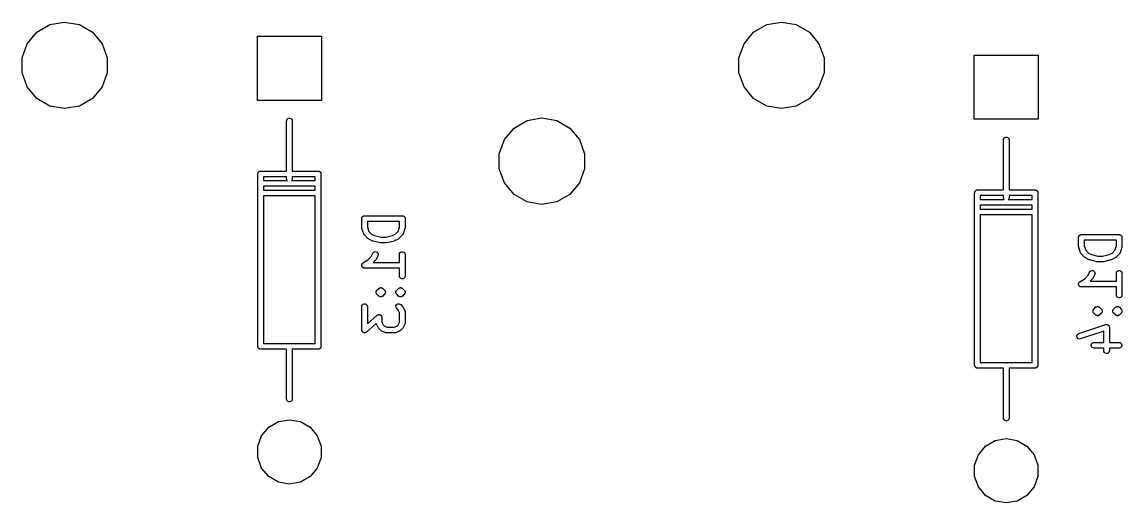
# Model space of a CAD drawing. Extents: x 17 to 273, y -105 to -8.
# Drawn here: x 80.41 to 109.56, y -85.51 to -72.77 of the extents above; entities that cross this region are included whole.
import ezdxf

# ---------------------------------------------------------------- set-up
doc = ezdxf.new("R2010")
doc.units = 0
doc.header["$MEASUREMENT"] = 0
doc.layers.add('BLACK', color=7, linetype='CONTINUOUS')

msp = doc.modelspace()

# ---------------------------------------------------------------- linework, layer by layer
at = {"layer": 'Black'}
for p, q in [((80.8025, -73.0411), (81.1476, -72.8418)), ((81.1476, -72.8418), (81.54, -72.7726)), ((81.54, -72.7726), (81.9324, -72.8418)), ((81.9324, -72.8418), (82.2775, -73.0411)), ((99.8025, -73.0411), (100.148, -72.8418)), ((100.148, -72.8418), (100.54, -72.7726)), ((100.54, -72.7726), (100.932, -72.8418)), ((100.932, -72.8418), (101.278, -73.0411)), ((80.5464, -73.3463), (80.8025, -73.0411)), ((82.2775, -73.0411), (82.5336, -73.3463)), ((86.6478, -74.8501), (86.6478, -73.1509)), ((86.6478, -73.1509), (88.3471, -73.1509)), ((88.3471, -73.1509), (88.3471, -74.8501)), ((99.5464, -73.3463), (99.8025, -73.0411)), ((101.278, -73.0411), (101.534, -73.3463)), ((80.4101, -73.7208), (80.5464, -73.3463)), ((82.5336, -73.3463), (82.6699, -73.7208)), ((99.4101, -73.7208), (99.5464, -73.3463)), ((101.534, -73.3463), (101.67, -73.7208)), ((80.4101, -74.1192), (80.4101, -73.7208)), ((82.6699, -73.7208), (82.6699, -74.1192)), ((99.4101, -74.1192), (99.4101, -73.7208)), ((101.67, -73.7208), (101.67, -74.1192)), ((105.648, -75.3501), (105.648, -73.6509)), ((105.648, -73.6509), (107.347, -73.6509)), ((107.347, -73.6509), (107.347, -75.3501)), ((80.5464, -74.4937), (80.4101, -74.1192)), ((82.6699, -74.1192), (82.5336, -74.4937)), ((99.5464, -74.4937), (99.4101, -74.1192)), ((101.67, -74.1192), (101.534, -74.4937)), ((80.8025, -74.7989), (80.5464, -74.4937)), ((82.5336, -74.4937), (82.2775, -74.7989)), ((99.8025, -74.7989), (99.5464, -74.4937)), ((101.534, -74.4937), (101.278, -74.7989)), ((81.1476, -74.9982), (80.8025, -74.7989)), ((82.2775, -74.7989), (81.9324, -74.9982)), ((88.3471, -74.8501), (86.6478, -74.8501)), ((100.148, -74.9982), (99.8025, -74.7989)), ((101.278, -74.7989), (100.932, -74.9982)), ((81.54, -75.0674), (81.1476, -74.9982)), ((81.9324, -74.9982), (81.54, -75.0674)), ((100.54, -75.0674), (100.148, -74.9982)), ((100.932, -74.9982), (100.54, -75.0674)), ((87.4225, -75.3975), (87.427, -75.3719)), ((87.4225, -76.7195), (87.4225, -75.3975)), ((87.427, -75.3719), (87.44, -75.3493)), ((87.44, -75.3493), (87.46, -75.3326)), ((87.46, -75.3326), (87.4844, -75.3237)), ((87.4844, -75.3237), (87.5105, -75.3237)), ((87.5105, -75.3237), (87.535, -75.3326)), ((87.535, -75.3326), (87.5549, -75.3493)), ((87.5549, -75.3493), (87.5679, -75.3719)), ((87.5679, -75.3719), (87.5725, -75.3975)), ((87.5725, -75.3975), (87.5725, -76.7195)), ((93.4525, -75.5811), (93.7976, -75.3818)), ((93.7976, -75.3818), (94.19, -75.3126)), ((94.19, -75.3126), (94.5824, -75.3818)), ((94.5824, -75.3818), (94.9275, -75.5811)), ((107.347, -75.3501), (105.648, -75.3501)), ((93.1964, -75.8863), (93.4525, -75.5811)), ((94.9275, -75.5811), (95.1836, -75.8863)), ((93.0601, -76.2608), (93.1964, -75.8863)), ((95.1836, -75.8863), (95.3199, -76.2608)), ((106.422, -75.8975), (106.427, -75.8719)), ((106.422, -77.2195), (106.422, -75.8975)), ((106.427, -75.8719), (106.44, -75.8493)), ((106.44, -75.8493), (106.46, -75.8326)), ((106.46, -75.8326), (106.484, -75.8237)), ((106.484, -75.8237), (106.51, -75.8237)), ((106.51, -75.8237), (106.535, -75.8326)), ((106.535, -75.8326), (106.555, -75.8493)), ((106.555, -75.8493), (106.568, -75.8719)), ((106.568, -75.8719), (106.572, -75.8975)), ((106.572, -75.8975), (106.572, -77.2195)), ((93.0601, -76.6592), (93.0601, -76.2608)), ((95.3199, -76.2608), (95.3199, -76.6592)), ((93.1964, -77.0337), (93.0601, -76.6592)), ((95.3199, -76.6592), (95.1836, -77.0337)), ((86.6605, -76.7945), (86.6616, -76.7881)), ((86.6605, -81.3665), (86.6605, -76.7945)), ((86.6616, -76.7815), (86.6638, -76.7753)), ((86.6616, -76.7881), (86.6616, -76.7815)), ((86.6638, -76.7753), (86.665, -76.7689)), ((86.665, -76.7689), (86.6683, -76.7632)), ((86.6683, -76.7632), (86.6705, -76.757)), ((86.6705, -76.757), (86.6747, -76.752)), ((86.6747, -76.752), (86.678, -76.7463)), ((86.678, -76.7463), (86.683, -76.7421)), ((86.683, -76.7421), (86.6873, -76.7371)), ((86.6873, -76.7371), (86.6929, -76.7338)), ((86.6929, -76.7338), (86.698, -76.7296)), ((86.698, -76.7296), (86.7041, -76.7273)), ((86.7041, -76.7273), (86.7098, -76.724)), ((86.7098, -76.724), (86.7163, -76.7229)), ((86.7163, -76.7229), (86.7224, -76.7207)), ((86.7224, -76.7207), (86.729, -76.7207)), ((86.729, -76.7207), (86.7355, -76.7195)), ((86.7355, -76.7195), (87.4225, -76.7195)), ((86.8105, -76.8695), (86.8105, -76.9735)), ((87.4225, -76.8695), (86.8105, -76.8695)), ((87.4225, -76.9215), (87.4225, -76.8695)), ((87.427, -76.9472), (87.4225, -76.9215)), ((87.44, -76.9697), (87.427, -76.9472)), ((87.5679, -76.9472), (87.5549, -76.9697)), ((87.5725, -76.9215), (87.5679, -76.9472)), ((87.5725, -76.7195), (88.2595, -76.7195)), ((87.5725, -76.8695), (87.5725, -76.9215)), ((88.1845, -76.8695), (87.5725, -76.8695)), ((88.1845, -76.9735), (88.1845, -76.8695)), ((88.2595, -76.7195), (88.2659, -76.7207)), ((88.2659, -76.7207), (88.2725, -76.7207)), ((88.2725, -76.7207), (88.2787, -76.7229)), ((88.2787, -76.7229), (88.2851, -76.724)), ((88.2851, -76.724), (88.2908, -76.7273)), ((88.2908, -76.7273), (88.297, -76.7296)), ((88.297, -76.7296), (88.302, -76.7338)), ((88.302, -76.7338), (88.3077, -76.7371)), ((88.3077, -76.7371), (88.3119, -76.7421)), ((88.3119, -76.7421), (88.3169, -76.7463)), ((88.3169, -76.7463), (88.3202, -76.752)), ((88.3202, -76.752), (88.3244, -76.757)), ((88.3244, -76.757), (88.3267, -76.7632)), ((88.3267, -76.7632), (88.3299, -76.7689)), ((88.3299, -76.7689), (88.3311, -76.7753)), ((88.3311, -76.7753), (88.3333, -76.7815)), ((88.3333, -76.7815), (88.3333, -76.7881)), ((88.3333, -76.7881), (88.3345, -76.7945)), ((88.3345, -76.7945), (88.3345, -81.3665)), ((86.8105, -76.9735), (87.4445, -76.9735)), ((86.8105, -77.1235), (86.8105, -77.2275)), ((88.1845, -77.1235), (86.8105, -77.1235)), ((86.8105, -77.2275), (88.1845, -77.2275)), ((87.4445, -76.9735), (87.44, -76.9697)), ((87.5549, -76.9697), (87.5504, -76.9735)), ((87.5504, -76.9735), (88.1845, -76.9735)), ((88.1845, -77.2275), (88.1845, -77.1235)), ((93.4525, -77.3389), (93.1964, -77.0337)), ((95.1836, -77.0337), (94.9275, -77.3389)), ((105.668, -77.2632), (105.671, -77.257)), ((105.671, -77.257), (105.675, -77.252)), ((105.675, -77.252), (105.678, -77.2463)), ((105.678, -77.2463), (105.683, -77.2421)), ((105.683, -77.2421), (105.687, -77.2371)), ((105.687, -77.2371), (105.693, -77.2338)), ((105.693, -77.2338), (105.698, -77.2296)), ((105.698, -77.2296), (105.704, -77.2273)), ((105.704, -77.2273), (105.71, -77.224)), ((105.71, -77.224), (105.716, -77.2229)), ((105.716, -77.2229), (105.722, -77.2207)), ((105.722, -77.2207), (105.729, -77.2207)), ((105.729, -77.2207), (105.735, -77.2195)), ((105.735, -77.2195), (106.422, -77.2195)), ((106.572, -77.2195), (107.259, -77.2195)), ((107.259, -77.2195), (107.266, -77.2207)), ((107.266, -77.2207), (107.272, -77.2207)), ((107.272, -77.2207), (107.279, -77.2229)), ((107.279, -77.2229), (107.285, -77.224)), ((107.285, -77.224), (107.291, -77.2273)), ((107.291, -77.2273), (107.297, -77.2296)), ((107.297, -77.2296), (107.302, -77.2338)), ((107.302, -77.2338), (107.308, -77.2371)), ((107.308, -77.2371), (107.312, -77.2421)), ((107.312, -77.2421), (107.317, -77.2463)), ((107.317, -77.2463), (107.32, -77.252)), ((107.32, -77.252), (107.324, -77.257)), ((107.324, -77.257), (107.327, -77.2632)), ((86.8105, -77.3775), (86.8105, -81.2915)), ((88.1845, -77.3775), (86.8105, -77.3775)), ((88.1845, -81.2915), (88.1845, -77.3775)), ((93.7976, -77.5382), (93.4525, -77.3389)), ((94.19, -77.6074), (93.7976, -77.5382)), ((94.5824, -77.5382), (94.19, -77.6074)), ((94.9275, -77.3389), (94.5824, -77.5382)), ((105.66, -77.2945), (105.662, -77.2881)), ((105.66, -81.8665), (105.66, -77.2945)), ((105.662, -77.2815), (105.664, -77.2753)), ((105.662, -77.2881), (105.662, -77.2815)), ((105.664, -77.2753), (105.665, -77.2689)), ((105.665, -77.2689), (105.668, -77.2632)), ((105.81, -77.3695), (105.81, -77.4735)), ((106.422, -77.3695), (105.81, -77.3695)), ((105.81, -77.4735), (106.445, -77.4735)), ((106.422, -77.4215), (106.422, -77.3695)), ((106.427, -77.4472), (106.422, -77.4215)), ((106.44, -77.4697), (106.427, -77.4472)), ((106.445, -77.4735), (106.44, -77.4697)), ((106.555, -77.4697), (106.55, -77.4735)), ((106.55, -77.4735), (107.184, -77.4735)), ((106.568, -77.4472), (106.555, -77.4697)), ((106.572, -77.4215), (106.568, -77.4472)), ((106.572, -77.3695), (106.572, -77.4215)), ((107.184, -77.3695), (106.572, -77.3695)), ((107.184, -77.4735), (107.184, -77.3695)), ((107.327, -77.2632), (107.33, -77.2689)), ((107.33, -77.2689), (107.331, -77.2753)), ((107.331, -77.2753), (107.333, -77.2815)), ((107.333, -77.2815), (107.333, -77.2881)), ((107.333, -77.2881), (107.334, -77.2945)), ((107.334, -77.2945), (107.334, -81.8665)), ((105.81, -77.6235), (105.81, -77.7275)), ((107.184, -77.6235), (105.81, -77.6235)), ((105.81, -77.7275), (107.184, -77.7275)), ((107.184, -77.7275), (107.184, -77.6235)), ((89.4148, -77.9781), (89.416, -77.9717)), ((89.4148, -78.2162), (89.4148, -77.9781)), ((89.416, -77.9651), (89.4182, -77.9589)), ((89.416, -77.9717), (89.416, -77.9651)), ((89.4182, -77.9589), (89.4194, -77.9525)), ((89.4194, -77.9525), (89.4226, -77.9468)), ((89.4226, -77.9468), (89.4249, -77.9406)), ((89.4249, -77.9406), (89.4291, -77.9356)), ((89.4291, -77.9356), (89.4324, -77.9299)), ((89.4324, -77.9299), (89.4374, -77.9257)), ((89.4374, -77.9257), (89.4416, -77.9207)), ((89.4416, -77.9207), (89.4473, -77.9174)), ((89.4473, -77.9174), (89.4523, -77.9132)), ((89.4523, -77.9132), (89.4585, -77.9109)), ((89.4585, -77.9109), (89.4642, -77.9077)), ((89.4642, -77.9077), (89.4706, -77.9065)), ((89.4706, -77.9065), (89.4768, -77.9043)), ((89.4768, -77.9043), (89.4834, -77.9043)), ((89.4834, -77.9043), (89.4898, -77.9031)), ((89.4898, -77.9031), (90.4898, -77.9031)), ((89.5648, -78.0531), (89.5648, -78.2041)), ((90.4148, -78.0531), (89.5648, -78.0531)), ((90.4148, -78.2041), (90.4148, -78.0531)), ((90.4898, -77.9031), (90.4963, -77.9043)), ((90.4963, -77.9043), (90.5029, -77.9043)), ((90.5029, -77.9043), (90.509, -77.9065)), ((90.509, -77.9065), (90.5155, -77.9077)), ((90.5155, -77.9077), (90.5212, -77.9109)), ((90.5212, -77.9109), (90.5273, -77.9132)), ((90.5273, -77.9132), (90.5324, -77.9174)), ((90.5324, -77.9174), (90.538, -77.9207)), ((90.538, -77.9207), (90.5423, -77.9257)), ((90.5423, -77.9257), (90.5473, -77.9299)), ((90.5473, -77.9299), (90.5506, -77.9356)), ((90.5506, -77.9356), (90.5548, -77.9406)), ((90.5548, -77.9406), (90.557, -77.9468)), ((90.557, -77.9468), (90.5603, -77.9525)), ((90.5603, -77.9525), (90.5615, -77.9589)), ((90.5615, -77.9589), (90.5637, -77.9651)), ((90.5637, -77.9651), (90.5637, -77.9717)), ((90.5637, -77.9717), (90.5648, -77.9781)), ((90.5648, -77.9781), (90.5648, -78.2162)), ((105.81, -77.8775), (105.81, -81.7915)), ((107.184, -77.8775), (105.81, -77.8775)), ((107.184, -81.7915), (107.184, -77.8775)), ((89.4169, -78.2281), (89.4148, -78.2162)), ((89.4187, -78.24), (89.4169, -78.2281)), ((89.4663, -78.3828), (89.4187, -78.24)), ((89.4684, -78.3866), (89.4663, -78.3828)), ((89.4695, -78.3908), (89.4684, -78.3866)), ((89.4745, -78.398), (89.4695, -78.3908)), ((89.4787, -78.4057), (89.4745, -78.398)), ((89.4819, -78.4086), (89.4787, -78.4057)), ((89.4844, -78.4121), (89.4819, -78.4086)), ((89.5797, -78.5074), (89.4844, -78.4121)), ((89.5648, -78.2041), (89.603, -78.3186)), ((89.603, -78.3186), (89.6771, -78.3927)), ((89.6771, -78.3927), (89.7541, -78.4312)), ((90.2256, -78.4312), (90.3026, -78.3927)), ((90.3026, -78.3927), (90.3767, -78.3186)), ((90.3767, -78.3186), (90.4148, -78.2041)), ((90.4953, -78.4121), (90.4, -78.5074)), ((90.4977, -78.4086), (90.4953, -78.4121)), ((90.501, -78.4057), (90.4977, -78.4086)), ((90.5052, -78.398), (90.501, -78.4057)), ((90.5102, -78.3908), (90.5052, -78.398)), ((90.5113, -78.3866), (90.5102, -78.3908)), ((90.5134, -78.3828), (90.5113, -78.3866)), ((90.561, -78.24), (90.5134, -78.3828)), ((90.5628, -78.2281), (90.561, -78.24)), ((90.5648, -78.2162), (90.5628, -78.2281)), ((108.432, -78.4299), (108.437, -78.4257)), ((108.437, -78.4257), (108.442, -78.4207)), ((108.442, -78.4207), (108.447, -78.4174)), ((108.447, -78.4174), (108.452, -78.4132)), ((108.452, -78.4132), (108.459, -78.4109)), ((108.459, -78.4109), (108.464, -78.4077)), ((108.464, -78.4077), (108.471, -78.4065)), ((108.471, -78.4065), (108.477, -78.4043)), ((108.477, -78.4043), (108.483, -78.4043)), ((108.483, -78.4043), (108.49, -78.4031)), ((108.49, -78.4031), (109.49, -78.4031)), ((109.49, -78.4031), (109.496, -78.4043)), ((109.496, -78.4043), (109.503, -78.4043)), ((109.503, -78.4043), (109.509, -78.4065)), ((109.509, -78.4065), (109.515, -78.4077)), ((109.515, -78.4077), (109.521, -78.4109)), ((109.521, -78.4109), (109.527, -78.4132)), ((109.527, -78.4132), (109.532, -78.4174)), ((109.532, -78.4174), (109.538, -78.4207)), ((109.538, -78.4207), (109.542, -78.4257)), ((109.542, -78.4257), (109.547, -78.4299)), ((89.5895, -78.5143), (89.5797, -78.5074)), ((89.5992, -78.5214), (89.5895, -78.5143)), ((89.6944, -78.569), (89.5992, -78.5214)), ((89.7023, -78.5714), (89.6944, -78.569)), ((89.7097, -78.5747), (89.7023, -78.5714)), ((89.9002, -78.6223), (89.7097, -78.5747)), ((89.7541, -78.4312), (89.9276, -78.4746)), ((89.9094, -78.623), (89.9002, -78.6223)), ((89.9184, -78.6246), (89.9094, -78.623)), ((90.0613, -78.6246), (89.9184, -78.6246)), ((89.9276, -78.4746), (90.052, -78.4746)), ((90.052, -78.4746), (90.2256, -78.4312)), ((90.0703, -78.623), (90.0613, -78.6246)), ((90.0795, -78.6223), (90.0703, -78.623)), ((90.2699, -78.5747), (90.0795, -78.6223)), ((90.2774, -78.5714), (90.2699, -78.5747)), ((90.2853, -78.569), (90.2774, -78.5714)), ((90.3805, -78.5214), (90.2853, -78.569)), ((90.3902, -78.5142), (90.3805, -78.5214)), ((90.4, -78.5074), (90.3902, -78.5142)), ((108.415, -78.4781), (108.416, -78.4717)), ((108.415, -78.7162), (108.415, -78.4781)), ((108.417, -78.7281), (108.415, -78.7162)), ((108.416, -78.4651), (108.418, -78.4589)), ((108.416, -78.4717), (108.416, -78.4651)), ((108.418, -78.4589), (108.419, -78.4525)), ((108.419, -78.4525), (108.423, -78.4468)), ((108.423, -78.4468), (108.425, -78.4406)), ((108.425, -78.4406), (108.429, -78.4356)), ((108.429, -78.4356), (108.432, -78.4299)), ((108.565, -78.5531), (108.565, -78.7041)), ((109.415, -78.5531), (108.565, -78.5531)), ((108.565, -78.7041), (108.603, -78.8186)), ((109.377, -78.8186), (109.415, -78.7041)), ((109.415, -78.7041), (109.415, -78.5531)), ((109.547, -78.4299), (109.551, -78.4356)), ((109.551, -78.4356), (109.555, -78.4406)), ((109.555, -78.4406), (109.557, -78.4468)), ((109.557, -78.4468), (109.56, -78.4525)), ((109.56, -78.4525), (109.561, -78.4589)), ((109.561, -78.4589), (109.564, -78.4651)), ((109.565, -78.7162), (109.563, -78.7281)), ((109.564, -78.4651), (109.564, -78.4717)), ((109.564, -78.4717), (109.565, -78.4781)), ((109.565, -78.4781), (109.565, -78.7162)), ((89.5849, -79.0627), (89.6663, -78.9813)), ((89.6663, -78.9813), (89.7085, -78.897)), ((89.7085, -78.897), (89.724, -78.8761)), ((89.724, -78.8761), (89.7457, -78.8617)), ((89.7457, -78.8617), (89.7711, -78.8557)), ((89.7711, -78.8557), (89.7969, -78.8586)), ((89.8426, -78.9641), (89.795, -79.0593)), ((89.7969, -78.8586), (89.8202, -78.8703)), ((89.8202, -78.8703), (89.8381, -78.8892)), ((89.8381, -78.8892), (89.8485, -78.9131)), ((89.8501, -78.9391), (89.8426, -78.9641)), ((89.8485, -78.9131), (89.8501, -78.9391)), ((90.4148, -78.9305), (90.4194, -78.9049)), ((90.4148, -79.1412), (90.4148, -78.9305)), ((90.4194, -78.9049), (90.4324, -78.8823)), ((90.4324, -78.8823), (90.4523, -78.8656)), ((90.4523, -78.8656), (90.4768, -78.8567)), ((90.4768, -78.8567), (90.5029, -78.8567)), ((90.5029, -78.8567), (90.5273, -78.8656)), ((90.5273, -78.8656), (90.5473, -78.8823)), ((90.5473, -78.8823), (90.5603, -78.9049)), ((90.5603, -78.9049), (90.5648, -78.9305)), ((90.5648, -78.9305), (90.5648, -79.5019)), ((108.419, -78.74), (108.417, -78.7281)), ((108.466, -78.8828), (108.419, -78.74)), ((108.468, -78.8866), (108.466, -78.8828)), ((108.469, -78.8908), (108.468, -78.8866)), ((108.475, -78.898), (108.469, -78.8908)), ((108.479, -78.9057), (108.475, -78.898)), ((108.482, -78.9086), (108.479, -78.9057)), ((108.484, -78.9121), (108.482, -78.9086)), ((108.58, -79.0074), (108.484, -78.9121)), ((108.59, -79.0143), (108.58, -79.0074)), ((108.603, -78.8186), (108.677, -78.8927)), ((108.677, -78.8927), (108.754, -78.9312)), ((108.754, -78.9312), (108.928, -78.9746)), ((108.928, -78.9746), (109.052, -78.9746)), ((109.052, -78.9746), (109.226, -78.9312)), ((109.226, -78.9312), (109.303, -78.8927)), ((109.303, -78.8927), (109.377, -78.8186)), ((109.4, -79.0074), (109.39, -79.0142)), ((109.495, -78.9121), (109.4, -79.0074)), ((109.498, -78.9086), (109.495, -78.9121)), ((109.501, -78.9057), (109.498, -78.9086)), ((109.505, -78.898), (109.501, -78.9057)), ((109.51, -78.8908), (109.505, -78.898)), ((109.511, -78.8866), (109.51, -78.8908)), ((109.513, -78.8828), (109.511, -78.8866)), ((109.561, -78.74), (109.513, -78.8828)), ((109.563, -78.7281), (109.561, -78.74)), ((89.415, -79.2211), (89.416, -79.2122)), ((89.416, -79.2251), (89.415, -79.2211)), ((89.416, -79.2032), (89.4174, -79.1993)), ((89.416, -79.2122), (89.416, -79.2032)), ((89.416, -79.2293), (89.416, -79.2251)), ((89.419, -79.2377), (89.416, -79.2293)), ((89.4174, -79.1993), (89.4179, -79.1952)), ((89.4179, -79.1952), (89.4218, -79.1871)), ((89.4212, -79.2464), (89.419, -79.2377)), ((89.4235, -79.2498), (89.4212, -79.2464)), ((89.4218, -79.1871), (89.4249, -79.1787)), ((89.4249, -79.2537), (89.4235, -79.2498)), ((89.4249, -79.1787), (89.4276, -79.1755)), ((89.4306, -79.2606), (89.4249, -79.2537)), ((89.4276, -79.1755), (89.4294, -79.1718)), ((89.4294, -79.1718), (89.4359, -79.1656)), ((89.4356, -79.268), (89.4306, -79.2606)), ((89.439, -79.2705), (89.4356, -79.268)), ((89.4359, -79.1656), (89.4416, -79.1588)), ((89.4416, -79.2737), (89.439, -79.2705)), ((89.4416, -79.1588), (89.4452, -79.1567)), ((89.4494, -79.2782), (89.4416, -79.2737)), ((89.4452, -79.1567), (89.4482, -79.1538)), ((89.4482, -79.1538), (89.5849, -79.0627)), ((89.4566, -79.2835), (89.4494, -79.2782)), ((89.4606, -79.2846), (89.4566, -79.2835)), ((89.4642, -79.2867), (89.4606, -79.2846)), ((89.473, -79.2883), (89.4642, -79.2867)), ((89.4816, -79.2908), (89.473, -79.2883)), ((89.4857, -79.2905), (89.4816, -79.2908)), ((89.4898, -79.2912), (89.4857, -79.2905)), ((90.4148, -79.2912), (89.4898, -79.2912)), ((89.781, -79.0788), (89.7185, -79.1412)), ((89.7185, -79.1412), (90.4148, -79.1412)), ((89.7879, -79.0689), (89.781, -79.0788)), ((89.795, -79.0593), (89.7879, -79.0689)), ((90.4148, -79.5019), (90.4148, -79.2912)), ((108.599, -79.0214), (108.59, -79.0143)), ((108.694, -79.069), (108.599, -79.0214)), ((108.702, -79.0714), (108.694, -79.069)), ((108.71, -79.0747), (108.702, -79.0714)), ((108.9, -79.1223), (108.71, -79.0747)), ((108.909, -79.123), (108.9, -79.1223)), ((108.918, -79.1246), (108.909, -79.123)), ((109.061, -79.1246), (108.918, -79.1246)), ((109.07, -79.123), (109.061, -79.1246)), ((109.079, -79.1223), (109.07, -79.123)), ((109.27, -79.0747), (109.079, -79.1223)), ((109.277, -79.0714), (109.27, -79.0747)), ((109.285, -79.069), (109.277, -79.0714)), ((109.381, -79.0214), (109.285, -79.069)), ((109.39, -79.0142), (109.381, -79.0214)), ((90.4194, -79.5276), (90.4148, -79.5019)), ((90.4324, -79.5502), (90.4194, -79.5276)), ((90.4523, -79.5669), (90.4324, -79.5502)), ((90.4768, -79.5758), (90.4523, -79.5669)), ((90.5029, -79.5758), (90.4768, -79.5758)), ((90.5273, -79.5669), (90.5029, -79.5758)), ((90.5473, -79.5502), (90.5273, -79.5669)), ((90.5603, -79.5276), (90.5473, -79.5502)), ((90.5648, -79.5019), (90.5603, -79.5276)), ((108.448, -79.6538), (108.585, -79.5627)), ((108.585, -79.5627), (108.666, -79.4813)), ((108.666, -79.4813), (108.708, -79.397)), ((108.708, -79.397), (108.724, -79.3761)), ((108.781, -79.5788), (108.719, -79.6412)), ((108.724, -79.3761), (108.746, -79.3617)), ((108.746, -79.3617), (108.771, -79.3557)), ((108.771, -79.3557), (108.797, -79.3586)), ((108.788, -79.5689), (108.781, -79.5788)), ((108.795, -79.5593), (108.788, -79.5689)), ((108.843, -79.4641), (108.795, -79.5593)), ((108.797, -79.3586), (108.82, -79.3703)), ((108.82, -79.3703), (108.838, -79.3892)), ((108.838, -79.3892), (108.849, -79.4131)), ((108.85, -79.4391), (108.843, -79.4641)), ((108.849, -79.4131), (108.85, -79.4391)), ((109.415, -79.4305), (109.419, -79.4049)), ((109.415, -79.6412), (109.415, -79.4305)), ((109.419, -79.4049), (109.432, -79.3823)), ((109.432, -79.3823), (109.452, -79.3656)), ((109.452, -79.3656), (109.477, -79.3567)), ((109.477, -79.3567), (109.503, -79.3567)), ((109.503, -79.3567), (109.527, -79.3656)), ((109.527, -79.3656), (109.547, -79.3823)), ((109.547, -79.3823), (109.56, -79.4049)), ((109.56, -79.4049), (109.565, -79.4305)), ((109.565, -79.4305), (109.565, -80.0019)), ((89.8094, -79.8875), (89.814, -79.8829)), ((89.814, -79.8829), (89.8178, -79.8775)), ((89.8178, -79.8775), (89.8654, -79.8299)), ((89.8654, -79.8299), (89.8708, -79.8261)), ((89.8708, -79.8261), (89.8754, -79.8215)), ((89.8754, -79.8215), (89.8813, -79.8187)), ((89.8813, -79.8187), (89.8867, -79.8149)), ((89.8867, -79.8149), (89.8931, -79.8132)), ((89.8931, -79.8132), (89.899, -79.8105)), ((89.899, -79.8105), (89.9055, -79.8099)), ((89.9055, -79.8099), (89.9119, -79.8082)), ((89.9119, -79.8082), (89.9184, -79.8088)), ((89.9184, -79.8088), (89.9249, -79.8082)), ((89.9249, -79.8082), (89.9313, -79.8099)), ((89.9313, -79.8099), (89.9378, -79.8105)), ((89.9378, -79.8105), (89.9438, -79.8132)), ((89.9438, -79.8132), (89.9501, -79.8149)), ((89.9501, -79.8149), (89.9555, -79.8187)), ((89.9555, -79.8187), (89.9614, -79.8215)), ((89.9614, -79.8215), (89.9661, -79.8261)), ((89.9661, -79.8261), (89.9714, -79.8299)), ((89.9714, -79.8299), (90.0191, -79.8775)), ((90.0191, -79.8775), (90.0228, -79.8829)), ((90.0228, -79.8829), (90.0275, -79.8875)), ((90.3332, -79.8875), (90.3378, -79.8829)), ((90.3378, -79.8829), (90.3416, -79.8775)), ((90.3416, -79.8775), (90.3892, -79.8299)), ((90.3892, -79.8299), (90.3946, -79.8261)), ((90.3946, -79.8261), (90.3992, -79.8215)), ((90.3992, -79.8215), (90.4052, -79.8187)), ((90.4052, -79.8187), (90.4105, -79.8149)), ((90.4105, -79.8149), (90.4169, -79.8132)), ((90.4169, -79.8132), (90.4228, -79.8105)), ((90.4228, -79.8105), (90.4294, -79.8099)), ((90.4294, -79.8099), (90.4357, -79.8082)), ((90.4357, -79.8082), (90.4422, -79.8088)), ((90.4422, -79.8088), (90.4488, -79.8082)), ((90.4488, -79.8082), (90.4551, -79.8099)), ((90.4551, -79.8099), (90.4616, -79.8105)), ((90.4616, -79.8105), (90.4676, -79.8132)), ((90.4676, -79.8132), (90.4739, -79.8149)), ((90.4739, -79.8149), (90.4793, -79.8187)), ((90.4793, -79.8187), (90.4852, -79.8215)), ((90.4852, -79.8215), (90.4899, -79.8261)), ((90.4899, -79.8261), (90.4953, -79.8299)), ((90.4953, -79.8299), (90.5429, -79.8775)), ((90.5429, -79.8775), (90.5466, -79.8829)), ((90.5466, -79.8829), (90.5513, -79.8875)), ((108.415, -79.7211), (108.416, -79.7122)), ((108.416, -79.7251), (108.415, -79.7211)), ((108.416, -79.7032), (108.417, -79.6993)), ((108.416, -79.7122), (108.416, -79.7032)), ((108.416, -79.7293), (108.416, -79.7251)), ((108.419, -79.7377), (108.416, -79.7293)), ((108.417, -79.6993), (108.418, -79.6952)), ((108.418, -79.6952), (108.422, -79.6871)), ((108.421, -79.7464), (108.419, -79.7377)), ((108.423, -79.7498), (108.421, -79.7464)), ((108.422, -79.6871), (108.425, -79.6787)), ((108.425, -79.7537), (108.423, -79.7498)), ((108.425, -79.6787), (108.428, -79.6755)), ((108.431, -79.7606), (108.425, -79.7537)), ((108.428, -79.6755), (108.429, -79.6718)), ((108.429, -79.6718), (108.436, -79.6656)), ((108.436, -79.768), (108.431, -79.7606)), ((108.436, -79.6656), (108.442, -79.6588)), ((108.439, -79.7705), (108.436, -79.768)), ((108.442, -79.7737), (108.439, -79.7705)), ((108.442, -79.6588), (108.445, -79.6567)), ((108.449, -79.7782), (108.442, -79.7737)), ((108.445, -79.6567), (108.448, -79.6538)), ((108.457, -79.7835), (108.449, -79.7782)), ((108.461, -79.7846), (108.457, -79.7835)), ((108.464, -79.7867), (108.461, -79.7846)), ((108.473, -79.7883), (108.464, -79.7867)), ((108.482, -79.7908), (108.473, -79.7883)), ((108.486, -79.7905), (108.482, -79.7908)), ((108.49, -79.7912), (108.486, -79.7905)), ((109.415, -79.7912), (108.49, -79.7912)), ((108.719, -79.6412), (109.415, -79.6412)), ((109.415, -80.0019), (109.415, -79.7912)), ((89.7961, -79.924), (89.7969, -79.9208)), ((89.7967, -79.9305), (89.7961, -79.924)), ((89.7961, -79.9371), (89.7967, -79.9305)), ((89.7969, -79.9402), (89.7961, -79.9371)), ((89.7969, -79.9175), (89.7981, -79.9144)), ((89.7969, -79.9208), (89.7969, -79.9175)), ((89.7969, -79.9435), (89.7969, -79.9402)), ((89.7981, -79.9466), (89.7969, -79.9435)), ((89.7981, -79.9144), (89.7983, -79.9111)), ((89.7983, -79.9499), (89.7981, -79.9466)), ((89.7983, -79.9111), (89.8011, -79.9052)), ((89.8011, -79.9559), (89.7983, -79.9499)), ((89.8011, -79.9052), (89.8028, -79.8988)), ((89.8028, -79.9622), (89.8011, -79.9559)), ((89.8028, -79.8988), (89.8047, -79.8961)), ((89.8047, -79.9649), (89.8028, -79.9622)), ((89.8047, -79.8961), (89.8058, -79.893)), ((89.8058, -79.968), (89.8047, -79.9649)), ((89.8058, -79.893), (89.808, -79.8905)), ((89.808, -79.9705), (89.8058, -79.968)), ((89.808, -79.8905), (89.8094, -79.8875)), ((89.8094, -79.9735), (89.808, -79.9705)), ((89.814, -79.9782), (89.8094, -79.9735)), ((89.8178, -79.9836), (89.814, -79.9782)), ((89.8654, -80.0312), (89.8178, -79.9836)), ((89.8708, -80.0349), (89.8654, -80.0312)), ((89.8754, -80.0396), (89.8708, -80.0349)), ((89.8813, -80.0423), (89.8754, -80.0396)), ((89.8867, -80.0461), (89.8813, -80.0423)), ((89.8931, -80.0478), (89.8867, -80.0461)), ((89.899, -80.0506), (89.8931, -80.0478)), ((89.9055, -80.0512), (89.899, -80.0506)), ((89.9119, -80.0529), (89.9055, -80.0512)), ((89.9184, -80.0523), (89.9119, -80.0529)), ((89.9249, -80.0529), (89.9184, -80.0523)), ((89.9313, -80.0512), (89.9249, -80.0529)), ((89.9378, -80.0506), (89.9313, -80.0512)), ((89.9438, -80.0478), (89.9378, -80.0506)), ((89.9501, -80.0461), (89.9438, -80.0478)), ((89.9555, -80.0423), (89.9501, -80.0461)), ((89.9614, -80.0396), (89.9555, -80.0423)), ((89.9661, -80.0349), (89.9614, -80.0396)), ((89.9714, -80.0312), (89.9661, -80.0349)), ((90.0191, -79.9836), (89.9714, -80.0312)), ((90.0228, -79.9782), (90.0191, -79.9836)), ((90.0275, -79.9735), (90.0228, -79.9782)), ((90.0275, -79.8875), (90.0289, -79.8905)), ((90.0289, -79.9705), (90.0275, -79.9735)), ((90.0289, -79.8905), (90.031, -79.893)), ((90.031, -79.968), (90.0289, -79.9705)), ((90.031, -79.893), (90.0321, -79.8961)), ((90.0321, -79.9649), (90.031, -79.968)), ((90.0321, -79.8961), (90.034, -79.8988)), ((90.034, -79.9622), (90.0321, -79.9649)), ((90.034, -79.8988), (90.0357, -79.9052)), ((90.0357, -79.9559), (90.034, -79.9622)), ((90.0357, -79.9052), (90.0385, -79.9111)), ((90.0385, -79.9499), (90.0357, -79.9559)), ((90.0385, -79.9111), (90.0388, -79.9144)), ((90.0388, -79.9466), (90.0385, -79.9499)), ((90.0388, -79.9144), (90.0399, -79.9175)), ((90.0399, -79.9435), (90.0388, -79.9466)), ((90.0399, -79.9175), (90.0399, -79.9208)), ((90.0399, -79.9208), (90.0407, -79.924)), ((90.0407, -79.9371), (90.0399, -79.9402)), ((90.0399, -79.9402), (90.0399, -79.9435)), ((90.0407, -79.924), (90.0402, -79.9305)), ((90.0402, -79.9305), (90.0407, -79.9371)), ((90.3199, -79.924), (90.3207, -79.9208)), ((90.3205, -79.9305), (90.3199, -79.924)), ((90.3199, -79.9371), (90.3205, -79.9305)), ((90.3207, -79.9402), (90.3199, -79.9371)), ((90.3207, -79.9175), (90.3219, -79.9144)), ((90.3207, -79.9208), (90.3207, -79.9175)), ((90.3207, -79.9435), (90.3207, -79.9402)), ((90.3219, -79.9466), (90.3207, -79.9435)), ((90.3219, -79.9144), (90.3222, -79.9111)), ((90.3222, -79.9499), (90.3219, -79.9466)), ((90.3222, -79.9111), (90.3249, -79.9052)), ((90.3249, -79.9559), (90.3222, -79.9499)), ((90.3249, -79.9052), (90.3266, -79.8988)), ((90.3266, -79.9622), (90.3249, -79.9559)), ((90.3266, -79.8988), (90.3285, -79.8961)), ((90.3285, -79.9649), (90.3266, -79.9622)), ((90.3285, -79.8961), (90.3297, -79.893)), ((90.3297, -79.968), (90.3285, -79.9649)), ((90.3297, -79.893), (90.3318, -79.8905)), ((90.3318, -79.9705), (90.3297, -79.968)), ((90.3318, -79.8905), (90.3332, -79.8875)), ((90.3332, -79.9735), (90.3318, -79.9705)), ((90.3378, -79.9782), (90.3332, -79.9735)), ((90.3416, -79.9836), (90.3378, -79.9782)), ((90.3892, -80.0312), (90.3416, -79.9836)), ((90.3946, -80.0349), (90.3892, -80.0312)), ((90.3992, -80.0396), (90.3946, -80.0349)), ((90.4052, -80.0423), (90.3992, -80.0396)), ((90.4105, -80.0461), (90.4052, -80.0423)), ((90.4169, -80.0478), (90.4105, -80.0461)), ((90.4228, -80.0506), (90.4169, -80.0478)), ((90.4294, -80.0512), (90.4228, -80.0506)), ((90.4357, -80.0529), (90.4294, -80.0512)), ((90.4422, -80.0523), (90.4357, -80.0529)), ((90.4488, -80.0529), (90.4422, -80.0523)), ((90.4551, -80.0512), (90.4488, -80.0529)), ((90.4616, -80.0506), (90.4551, -80.0512)), ((90.4676, -80.0478), (90.4616, -80.0506)), ((90.4739, -80.0461), (90.4676, -80.0478)), ((90.4793, -80.0423), (90.4739, -80.0461)), ((90.4852, -80.0396), (90.4793, -80.0423)), ((90.4899, -80.0349), (90.4852, -80.0396)), ((90.4953, -80.0312), (90.4899, -80.0349)), ((90.5429, -79.9836), (90.4953, -80.0312)), ((90.5466, -79.9782), (90.5429, -79.9836)), ((90.5513, -79.9735), (90.5466, -79.9782)), ((90.5513, -79.8875), (90.5527, -79.8905)), ((90.5527, -79.9705), (90.5513, -79.9735)), ((90.5527, -79.8905), (90.5548, -79.893)), ((90.5548, -79.968), (90.5527, -79.9705)), ((90.5548, -79.893), (90.5559, -79.8961)), ((90.5559, -79.9649), (90.5548, -79.968)), ((90.5559, -79.8961), (90.5578, -79.8988)), ((90.5578, -79.9622), (90.5559, -79.9649)), ((90.5578, -79.8988), (90.5595, -79.9052)), ((90.5595, -79.9559), (90.5578, -79.9622)), ((90.5595, -79.9052), (90.5623, -79.9111)), ((90.5623, -79.9499), (90.5595, -79.9559)), ((90.5623, -79.9111), (90.5626, -79.9144)), ((90.5626, -79.9466), (90.5623, -79.9499)), ((90.5626, -79.9144), (90.5637, -79.9175)), ((90.5637, -79.9435), (90.5626, -79.9466)), ((90.5637, -79.9175), (90.5637, -79.9208)), ((90.5637, -79.9208), (90.5646, -79.924)), ((90.5646, -79.9371), (90.5637, -79.9402)), ((90.5637, -79.9402), (90.5637, -79.9435)), ((90.5646, -79.924), (90.564, -79.9305)), ((90.564, -79.9305), (90.5646, -79.9371)), ((109.419, -80.0276), (109.415, -80.0019)), ((109.432, -80.0502), (109.419, -80.0276)), ((109.452, -80.0669), (109.432, -80.0502)), ((109.477, -80.0758), (109.452, -80.0669)), ((109.503, -80.0758), (109.477, -80.0758)), ((109.527, -80.0669), (109.503, -80.0758)), ((109.547, -80.0502), (109.527, -80.0669)), ((109.56, -80.0276), (109.547, -80.0502)), ((109.565, -80.0019), (109.56, -80.0276)), ((89.4148, -80.3115), (89.4194, -80.2858)), ((89.4148, -80.9305), (89.4148, -80.3115)), ((89.4194, -80.2858), (89.4324, -80.2633)), ((89.4324, -80.2633), (89.4523, -80.2465)), ((89.4523, -80.2465), (89.4768, -80.2376)), ((89.4768, -80.2376), (89.5029, -80.2376)), ((89.5029, -80.2376), (89.5273, -80.2465)), ((89.5273, -80.2465), (89.5473, -80.2633)), ((89.5473, -80.2633), (89.5603, -80.2858)), ((89.5603, -80.2858), (89.5648, -80.3115)), ((89.5648, -80.3115), (89.5648, -80.7652)), ((90.3199, -80.318), (90.3222, -80.2921)), ((90.3266, -80.3432), (90.3199, -80.318)), ((90.3222, -80.2921), (90.3332, -80.2685)), ((90.3416, -80.3645), (90.3266, -80.3432)), ((90.3332, -80.2685), (90.3516, -80.25)), ((90.3806, -80.4035), (90.3416, -80.3645)), ((90.3516, -80.25), (90.3752, -80.239)), ((90.3752, -80.239), (90.4011, -80.2368)), ((90.4148, -80.472), (90.3806, -80.4035)), ((90.4011, -80.2368), (90.4263, -80.2435)), ((90.4263, -80.2435), (90.4476, -80.2584)), ((90.4476, -80.2584), (90.4953, -80.3061)), ((90.4953, -80.3061), (90.5021, -80.3159)), ((90.5021, -80.3159), (90.5093, -80.3255)), ((90.5093, -80.3255), (90.5569, -80.4208)), ((90.5569, -80.4208), (90.5582, -80.4249)), ((90.5582, -80.4249), (90.5603, -80.4287)), ((90.5603, -80.4287), (90.5618, -80.4373)), ((90.5618, -80.4373), (90.5643, -80.4458)), ((90.5643, -80.4458), (90.5641, -80.4501)), ((90.5641, -80.4501), (90.5648, -80.4543)), ((90.5648, -80.4543), (90.5648, -80.74)), ((108.796, -80.424), (108.797, -80.4208)), ((108.797, -80.4305), (108.796, -80.424)), ((108.796, -80.4371), (108.797, -80.4305)), ((108.797, -80.4402), (108.796, -80.4371)), ((108.797, -80.4175), (108.798, -80.4144)), ((108.797, -80.4208), (108.797, -80.4175)), ((108.797, -80.4435), (108.797, -80.4402)), ((108.798, -80.4466), (108.797, -80.4435)), ((108.798, -80.4111), (108.801, -80.4052)), ((108.798, -80.4144), (108.798, -80.4111)), ((108.798, -80.4499), (108.798, -80.4466)), ((108.801, -80.4559), (108.798, -80.4499)), ((108.801, -80.4052), (108.803, -80.3988)), ((108.803, -80.4622), (108.801, -80.4559)), ((108.803, -80.3988), (108.805, -80.3961)), ((108.805, -80.4649), (108.803, -80.4622)), ((108.805, -80.3961), (108.806, -80.393)), ((108.806, -80.468), (108.805, -80.4649)), ((108.806, -80.393), (108.808, -80.3905)), ((108.808, -80.3905), (108.809, -80.3875)), ((108.809, -80.3875), (108.814, -80.3829)), ((108.814, -80.3829), (108.818, -80.3775)), ((108.818, -80.3775), (108.865, -80.3299)), ((108.865, -80.3299), (108.871, -80.3261)), ((108.871, -80.3261), (108.875, -80.3215)), ((108.875, -80.3215), (108.881, -80.3187)), ((108.881, -80.3187), (108.887, -80.3149)), ((108.887, -80.3149), (108.893, -80.3132)), ((108.893, -80.3132), (108.899, -80.3105)), ((108.899, -80.3105), (108.906, -80.3099)), ((108.906, -80.3099), (108.912, -80.3082)), ((108.912, -80.3082), (108.918, -80.3088)), ((108.918, -80.3088), (108.925, -80.3082)), ((108.925, -80.3082), (108.931, -80.3099)), ((108.931, -80.3099), (108.938, -80.3105)), ((108.938, -80.3105), (108.944, -80.3132)), ((108.944, -80.3132), (108.95, -80.3149)), ((108.95, -80.3149), (108.955, -80.3187)), ((108.955, -80.3187), (108.961, -80.3215)), ((108.961, -80.3215), (108.966, -80.3261)), ((108.966, -80.3261), (108.971, -80.3299)), ((108.971, -80.3299), (109.019, -80.3775)), ((109.019, -80.3775), (109.023, -80.3829)), ((109.023, -80.3829), (109.027, -80.3875)), ((109.027, -80.3875), (109.029, -80.3905)), ((109.029, -80.3905), (109.031, -80.393)), ((109.031, -80.393), (109.032, -80.3961)), ((109.032, -80.4649), (109.031, -80.468)), ((109.032, -80.3961), (109.034, -80.3988)), ((109.034, -80.4622), (109.032, -80.4649)), ((109.034, -80.3988), (109.036, -80.4052)), ((109.036, -80.4559), (109.034, -80.4622)), ((109.036, -80.4052), (109.038, -80.4111)), ((109.038, -80.4499), (109.036, -80.4559)), ((109.038, -80.4111), (109.039, -80.4144)), ((109.039, -80.4466), (109.038, -80.4499)), ((109.039, -80.4144), (109.04, -80.4175)), ((109.04, -80.4435), (109.039, -80.4466)), ((109.04, -80.4175), (109.04, -80.4208)), ((109.04, -80.4208), (109.041, -80.424)), ((109.041, -80.424), (109.04, -80.4305)), ((109.04, -80.4305), (109.041, -80.4371)), ((109.041, -80.4371), (109.04, -80.4402)), ((109.04, -80.4402), (109.04, -80.4435)), ((109.32, -80.424), (109.321, -80.4208)), ((109.32, -80.4305), (109.32, -80.424)), ((109.32, -80.4371), (109.32, -80.4305)), ((109.321, -80.4402), (109.32, -80.4371)), ((109.321, -80.4175), (109.322, -80.4144)), ((109.321, -80.4208), (109.321, -80.4175)), ((109.321, -80.4435), (109.321, -80.4402)), ((109.322, -80.4466), (109.321, -80.4435)), ((109.322, -80.4111), (109.325, -80.4052)), ((109.322, -80.4144), (109.322, -80.4111)), ((109.322, -80.4499), (109.322, -80.4466)), ((109.325, -80.4559), (109.322, -80.4499)), ((109.325, -80.4052), (109.327, -80.3988)), ((109.327, -80.4622), (109.325, -80.4559)), ((109.327, -80.3988), (109.329, -80.3961)), ((109.329, -80.4649), (109.327, -80.4622)), ((109.329, -80.3961), (109.33, -80.393)), ((109.33, -80.468), (109.329, -80.4649)), ((109.33, -80.393), (109.332, -80.3905)), ((109.332, -80.3905), (109.333, -80.3875)), ((109.333, -80.3875), (109.338, -80.3829)), ((109.338, -80.3829), (109.342, -80.3775)), ((109.342, -80.3775), (109.389, -80.3299)), ((109.389, -80.3299), (109.395, -80.3261)), ((109.395, -80.3261), (109.399, -80.3215)), ((109.399, -80.3215), (109.405, -80.3187)), ((109.405, -80.3187), (109.411, -80.3149)), ((109.411, -80.3149), (109.417, -80.3132)), ((109.417, -80.3132), (109.423, -80.3105)), ((109.423, -80.3105), (109.429, -80.3099)), ((109.429, -80.3099), (109.436, -80.3082)), ((109.436, -80.3082), (109.442, -80.3088)), ((109.442, -80.3088), (109.449, -80.3082)), ((109.449, -80.3082), (109.455, -80.3099)), ((109.455, -80.3099), (109.462, -80.3105)), ((109.462, -80.3105), (109.468, -80.3132)), ((109.468, -80.3132), (109.474, -80.3149)), ((109.474, -80.3149), (109.479, -80.3187)), ((109.479, -80.3187), (109.485, -80.3215)), ((109.485, -80.3215), (109.49, -80.3261)), ((109.49, -80.3261), (109.495, -80.3299)), ((109.495, -80.3299), (109.543, -80.3775)), ((109.543, -80.3775), (109.547, -80.3829)), ((109.547, -80.3829), (109.551, -80.3875)), ((109.551, -80.3875), (109.553, -80.3905)), ((109.553, -80.3905), (109.555, -80.393)), ((109.555, -80.393), (109.556, -80.3961)), ((109.556, -80.4649), (109.555, -80.468)), ((109.556, -80.3961), (109.558, -80.3988)), ((109.558, -80.4622), (109.556, -80.4649)), ((109.558, -80.3988), (109.56, -80.4052)), ((109.56, -80.4559), (109.558, -80.4622)), ((109.56, -80.4052), (109.562, -80.4111)), ((109.562, -80.4499), (109.56, -80.4559)), ((109.562, -80.4111), (109.563, -80.4144)), ((109.563, -80.4466), (109.562, -80.4499)), ((109.563, -80.4144), (109.564, -80.4175)), ((109.564, -80.4435), (109.563, -80.4466)), ((109.564, -80.4175), (109.564, -80.4208)), ((109.564, -80.4208), (109.565, -80.424)), ((109.565, -80.424), (109.564, -80.4305)), ((109.564, -80.4305), (109.565, -80.4371)), ((109.565, -80.4371), (109.564, -80.4402)), ((109.564, -80.4402), (109.564, -80.4435)), ((89.5648, -80.7652), (89.8214, -80.5407)), ((89.8214, -80.5407), (89.8277, -80.5369)), ((89.8277, -80.5369), (89.8333, -80.5322)), ((89.8333, -80.5322), (89.8387, -80.5303)), ((89.8387, -80.5303), (89.8437, -80.5273)), ((89.8437, -80.5273), (89.8509, -80.5258)), ((89.8509, -80.5258), (89.8578, -80.5233)), ((89.8578, -80.5233), (89.8636, -80.5233)), ((89.8636, -80.5233), (89.8692, -80.5222)), ((89.8692, -80.5222), (89.8765, -80.5233)), ((89.8765, -80.5233), (89.8838, -80.5233)), ((89.8838, -80.5233), (89.8893, -80.5253)), ((89.8893, -80.5253), (89.895, -80.5262)), ((89.895, -80.5262), (89.9014, -80.5297)), ((89.9014, -80.5297), (89.9083, -80.5322)), ((89.9083, -80.5322), (89.9127, -80.536)), ((89.9127, -80.536), (89.9178, -80.5387)), ((89.9178, -80.5387), (89.9226, -80.5443)), ((89.9226, -80.5443), (89.9282, -80.549)), ((89.9282, -80.549), (89.9311, -80.554)), ((89.9311, -80.554), (89.935, -80.5583)), ((89.935, -80.5583), (89.9376, -80.5652)), ((89.9376, -80.5652), (89.9413, -80.5715)), ((89.9413, -80.5715), (89.9423, -80.5772)), ((89.9423, -80.5772), (89.9444, -80.5826)), ((89.9444, -80.5826), (89.9445, -80.59)), ((89.9445, -80.59), (89.9458, -80.5972)), ((89.9458, -80.5972), (89.9458, -80.7223)), ((89.9458, -80.7223), (89.9801, -80.7909)), ((90.3806, -80.7909), (90.4148, -80.7223)), ((90.4148, -80.7223), (90.4148, -80.472)), ((90.5618, -80.757), (90.5603, -80.7657)), ((90.5643, -80.7486), (90.5618, -80.757)), ((90.5648, -80.74), (90.5641, -80.7443)), ((90.5641, -80.7443), (90.5643, -80.7486)), ((108.808, -80.4705), (108.806, -80.468)), ((108.809, -80.4735), (108.808, -80.4705)), ((108.814, -80.4782), (108.809, -80.4735)), ((108.818, -80.4836), (108.814, -80.4782)), ((108.865, -80.5312), (108.818, -80.4836)), ((108.871, -80.5349), (108.865, -80.5312)), ((108.875, -80.5396), (108.871, -80.5349)), ((108.881, -80.5423), (108.875, -80.5396)), ((108.887, -80.5461), (108.881, -80.5423)), ((108.893, -80.5478), (108.887, -80.5461)), ((108.899, -80.5506), (108.893, -80.5478)), ((108.906, -80.5512), (108.899, -80.5506)), ((108.912, -80.5529), (108.906, -80.5512)), ((108.918, -80.5523), (108.912, -80.5529)), ((108.925, -80.5529), (108.918, -80.5523)), ((108.931, -80.5512), (108.925, -80.5529)), ((108.938, -80.5506), (108.931, -80.5512)), ((108.944, -80.5478), (108.938, -80.5506)), ((108.95, -80.5461), (108.944, -80.5478)), ((108.955, -80.5423), (108.95, -80.5461)), ((108.961, -80.5396), (108.955, -80.5423)), ((108.966, -80.5349), (108.961, -80.5396)), ((108.971, -80.5312), (108.966, -80.5349)), ((109.019, -80.4836), (108.971, -80.5312)), ((109.023, -80.4782), (109.019, -80.4836)), ((109.027, -80.4735), (109.023, -80.4782)), ((109.029, -80.4705), (109.027, -80.4735)), ((109.031, -80.468), (109.029, -80.4705)), ((109.332, -80.4705), (109.33, -80.468)), ((109.333, -80.4735), (109.332, -80.4705)), ((109.338, -80.4782), (109.333, -80.4735)), ((109.342, -80.4836), (109.338, -80.4782)), ((109.389, -80.5312), (109.342, -80.4836)), ((109.395, -80.5349), (109.389, -80.5312)), ((109.399, -80.5396), (109.395, -80.5349)), ((109.405, -80.5423), (109.399, -80.5396)), ((109.411, -80.5461), (109.405, -80.5423)), ((109.417, -80.5478), (109.411, -80.5461)), ((109.423, -80.5506), (109.417, -80.5478)), ((109.429, -80.5512), (109.423, -80.5506)), ((109.436, -80.5529), (109.429, -80.5512)), ((109.442, -80.5523), (109.436, -80.5529)), ((109.449, -80.5529), (109.442, -80.5523)), ((109.455, -80.5512), (109.449, -80.5529)), ((109.462, -80.5506), (109.455, -80.5512)), ((109.468, -80.5478), (109.462, -80.5506)), ((109.474, -80.5461), (109.468, -80.5478)), ((109.479, -80.5423), (109.474, -80.5461)), ((109.485, -80.5396), (109.479, -80.5423)), ((109.49, -80.5349), (109.485, -80.5396)), ((109.495, -80.5312), (109.49, -80.5349)), ((109.543, -80.4836), (109.495, -80.5312)), ((109.547, -80.4782), (109.543, -80.4836)), ((109.551, -80.4735), (109.547, -80.4782)), ((109.553, -80.4705), (109.551, -80.4735)), ((109.555, -80.468), (109.553, -80.4705)), ((89.4161, -80.9377), (89.4148, -80.9305)), ((89.4163, -80.9451), (89.4161, -80.9377)), ((89.4184, -80.9505), (89.4163, -80.9451)), ((89.4194, -80.9562), (89.4184, -80.9505)), ((89.423, -80.9625), (89.4194, -80.9562)), ((89.4257, -80.9694), (89.423, -80.9625)), ((89.4295, -80.9737), (89.4257, -80.9694)), ((89.4324, -80.9787), (89.4295, -80.9737)), ((89.438, -80.9834), (89.4324, -80.9787)), ((89.4428, -80.989), (89.438, -80.9834)), ((89.4479, -80.9918), (89.4428, -80.989)), ((89.4523, -80.9955), (89.4479, -80.9918)), ((89.4592, -80.998), (89.4523, -80.9955)), ((89.4657, -81.0015), (89.4592, -80.998)), ((89.4714, -81.0024), (89.4657, -81.0015)), ((89.4768, -81.0044), (89.4714, -81.0024)), ((89.4841, -81.0044), (89.4768, -81.0044)), ((89.4914, -81.0055), (89.4841, -81.0044)), ((89.4971, -81.0044), (89.4914, -81.0055)), ((89.5029, -81.0044), (89.4971, -81.0044)), ((89.5098, -81.0019), (89.5029, -81.0044)), ((89.5169, -81.0005), (89.5098, -81.0019)), ((89.5219, -80.9975), (89.5169, -81.0005)), ((89.5273, -80.9955), (89.5219, -80.9975)), ((89.533, -80.9908), (89.5273, -80.9955)), ((89.5392, -80.987), (89.533, -80.9908)), ((89.7992, -80.7595), (89.5392, -80.987)), ((89.8003, -80.7657), (89.7992, -80.7595)), ((89.8025, -80.7694), (89.8003, -80.7657)), ((89.8037, -80.7736), (89.8025, -80.7694)), ((89.8513, -80.8688), (89.8037, -80.7736)), ((89.8585, -80.8785), (89.8513, -80.8688)), ((89.8654, -80.8883), (89.8585, -80.8785)), ((89.913, -80.9359), (89.8654, -80.8883)), ((89.9228, -80.9428), (89.913, -80.9359)), ((89.9325, -80.95), (89.9228, -80.9428)), ((90.0277, -80.9976), (89.9325, -80.95)), ((89.9801, -80.7909), (90.0105, -80.8213)), ((90.0105, -80.8213), (90.079, -80.8555)), ((90.0319, -80.9988), (90.0277, -80.9976)), ((90.0356, -81.001), (90.0319, -80.9988)), ((90.0443, -81.0025), (90.0356, -81.001)), ((90.0527, -81.005), (90.0443, -81.0025)), ((90.057, -81.0048), (90.0527, -81.005)), ((90.0613, -81.0055), (90.057, -81.0048)), ((90.2994, -81.0055), (90.0613, -81.0055)), ((90.079, -80.8555), (90.2817, -80.8555)), ((90.2817, -80.8555), (90.3502, -80.8213)), ((90.3036, -81.0048), (90.2994, -81.0055)), ((90.3079, -81.005), (90.3036, -81.0048)), ((90.3164, -81.0025), (90.3079, -81.005)), ((90.325, -81.001), (90.3164, -81.0025)), ((90.3288, -80.9988), (90.325, -81.001)), ((90.3329, -80.9976), (90.3288, -80.9988)), ((90.4281, -80.95), (90.3329, -80.9976)), ((90.3502, -80.8213), (90.3806, -80.7909)), ((90.4378, -80.9428), (90.4281, -80.95)), ((90.4476, -80.9359), (90.4378, -80.9428)), ((90.4953, -80.8883), (90.4476, -80.9359)), ((90.5021, -80.8785), (90.4953, -80.8883)), ((90.5093, -80.8688), (90.5021, -80.8785)), ((90.5569, -80.7736), (90.5093, -80.8688)), ((90.5582, -80.7694), (90.5569, -80.7736)), ((90.5603, -80.7657), (90.5582, -80.7694)), ((108.378, -81.0579), (108.396, -81.0384)), ((108.396, -81.0384), (108.419, -81.026)), ((108.419, -81.026), (109.133, -80.7879)), ((109.082, -80.9631), (108.466, -81.1683)), ((109.082, -81.2603), (109.082, -80.9631)), ((109.133, -80.7879), (109.138, -80.7871)), ((109.138, -80.7871), (109.143, -80.7852)), ((109.143, -80.7852), (109.151, -80.7852)), ((109.151, -80.7852), (109.159, -80.7841)), ((109.159, -80.7841), (109.164, -80.7852)), ((109.164, -80.7852), (109.17, -80.7852)), ((109.17, -80.7852), (109.177, -80.7878)), ((109.177, -80.7878), (109.184, -80.7893)), ((109.184, -80.7893), (109.189, -80.7922)), ((109.189, -80.7922), (109.194, -80.7941)), ((109.194, -80.7941), (109.2, -80.799)), ((109.2, -80.799), (109.206, -80.803)), ((109.206, -80.803), (109.21, -80.8073)), ((109.21, -80.8073), (109.214, -80.8109)), ((109.214, -80.8109), (109.218, -80.8174)), ((109.218, -80.8174), (109.222, -80.8234)), ((109.222, -80.8234), (109.224, -80.8286)), ((109.224, -80.8286), (109.227, -80.8334)), ((109.227, -80.8334), (109.228, -80.8409)), ((109.228, -80.8409), (109.231, -80.8481)), ((109.231, -80.8481), (109.231, -80.8536)), ((109.231, -80.8536), (109.232, -80.8591)), ((109.232, -80.8591), (109.232, -81.2603)), ((86.8105, -81.2915), (88.1845, -81.2915)), ((108.368, -81.1082), (108.369, -81.0821)), ((108.376, -81.1329), (108.368, -81.1082)), ((108.369, -81.0821), (108.378, -81.0579)), ((108.392, -81.1533), (108.376, -81.1329)), ((108.415, -81.1669), (108.392, -81.1533)), ((108.44, -81.1722), (108.415, -81.1669)), ((108.466, -81.1683), (108.44, -81.1722)), ((108.749, -81.3223), (108.758, -81.2978)), ((108.749, -81.3483), (108.749, -81.3223)), ((108.758, -81.2978), (108.775, -81.2778)), ((108.775, -81.2778), (108.798, -81.2648)), ((108.798, -81.2648), (108.823, -81.2603)), ((108.823, -81.2603), (109.082, -81.2603)), ((109.232, -81.2603), (109.49, -81.2603)), ((109.49, -81.2603), (109.515, -81.2648)), ((109.515, -81.2648), (109.538, -81.2778)), ((109.538, -81.2778), (109.555, -81.2978)), ((109.555, -81.2978), (109.564, -81.3223)), ((109.564, -81.3223), (109.564, -81.3483)), ((86.6616, -81.373), (86.6605, -81.3665)), ((86.6616, -81.3795), (86.6616, -81.373)), ((86.6638, -81.3857), (86.6616, -81.3795)), ((86.665, -81.3922), (86.6638, -81.3857)), ((86.6683, -81.3979), (86.665, -81.3922)), ((86.6705, -81.404), (86.6683, -81.3979)), ((86.6747, -81.409), (86.6705, -81.404)), ((86.678, -81.4147), (86.6747, -81.409)), ((86.683, -81.4189), (86.678, -81.4147)), ((86.6873, -81.424), (86.683, -81.4189)), ((86.6929, -81.4273), (86.6873, -81.424)), ((86.698, -81.4315), (86.6929, -81.4273)), ((86.7041, -81.4337), (86.698, -81.4315)), ((86.7098, -81.437), (86.7041, -81.4337)), ((86.7163, -81.4381), (86.7098, -81.437)), ((86.7224, -81.4404), (86.7163, -81.4381)), ((86.729, -81.4404), (86.7224, -81.4404)), ((86.7355, -81.4415), (86.729, -81.4404)), ((87.4225, -81.4415), (86.7355, -81.4415)), ((87.4225, -82.7635), (87.4225, -81.4415)), ((88.2595, -81.4415), (87.5725, -81.4415)), ((87.5725, -81.4415), (87.5725, -82.7635)), ((88.2659, -81.4404), (88.2595, -81.4415)), ((88.2725, -81.4404), (88.2659, -81.4404)), ((88.2787, -81.4381), (88.2725, -81.4404)), ((88.2851, -81.437), (88.2787, -81.4381)), ((88.2908, -81.4337), (88.2851, -81.437)), ((88.297, -81.4315), (88.2908, -81.4337)), ((88.302, -81.4273), (88.297, -81.4315)), ((88.3077, -81.424), (88.302, -81.4273)), ((88.3119, -81.4189), (88.3077, -81.424)), ((88.3169, -81.4147), (88.3119, -81.4189)), ((88.3202, -81.409), (88.3169, -81.4147)), ((88.3244, -81.404), (88.3202, -81.409)), ((88.3267, -81.3979), (88.3244, -81.404)), ((88.3299, -81.3922), (88.3267, -81.3979)), ((88.3311, -81.3857), (88.3299, -81.3922)), ((88.3333, -81.3795), (88.3311, -81.3857)), ((88.3345, -81.3665), (88.3333, -81.373)), ((88.3333, -81.373), (88.3333, -81.3795)), ((108.758, -81.3728), (108.749, -81.3483)), ((108.775, -81.3927), (108.758, -81.3728)), ((108.798, -81.4058), (108.775, -81.3927)), ((108.823, -81.4103), (108.798, -81.4058)), ((109.082, -81.4103), (108.823, -81.4103)), ((109.082, -81.4781), (109.082, -81.4103)), ((109.086, -81.5038), (109.082, -81.4781)), ((109.099, -81.5263), (109.086, -81.5038)), ((109.119, -81.5431), (109.099, -81.5263)), ((109.143, -81.552), (109.119, -81.5431)), ((109.17, -81.552), (109.143, -81.552)), ((109.194, -81.5431), (109.17, -81.552)), ((109.214, -81.5263), (109.194, -81.5431)), ((109.227, -81.5038), (109.214, -81.5263)), ((109.232, -81.4781), (109.227, -81.5038)), ((109.49, -81.4103), (109.232, -81.4103)), ((109.232, -81.4103), (109.232, -81.4781)), ((109.515, -81.4058), (109.49, -81.4103)), ((109.538, -81.3927), (109.515, -81.4058)), ((109.555, -81.3728), (109.538, -81.3927)), ((109.564, -81.3483), (109.555, -81.3728)), ((105.662, -81.873), (105.66, -81.8665)), ((105.662, -81.8795), (105.662, -81.873)), ((105.664, -81.8857), (105.662, -81.8795)), ((105.665, -81.8922), (105.664, -81.8857)), ((105.668, -81.8979), (105.665, -81.8922)), ((105.671, -81.904), (105.668, -81.8979)), ((105.675, -81.909), (105.671, -81.904)), ((105.678, -81.9147), (105.675, -81.909)), ((105.683, -81.9189), (105.678, -81.9147)), ((105.687, -81.924), (105.683, -81.9189)), ((105.693, -81.9273), (105.687, -81.924)), ((105.81, -81.7915), (107.184, -81.7915)), ((107.308, -81.924), (107.302, -81.9273)), ((107.312, -81.9189), (107.308, -81.924)), ((107.317, -81.9147), (107.312, -81.9189)), ((107.32, -81.909), (107.317, -81.9147)), ((107.324, -81.904), (107.32, -81.909)), ((107.327, -81.8979), (107.324, -81.904)), ((107.33, -81.8922), (107.327, -81.8979)), ((107.331, -81.8857), (107.33, -81.8922)), ((107.333, -81.8795), (107.331, -81.8857)), ((107.334, -81.8665), (107.333, -81.873)), ((107.333, -81.873), (107.333, -81.8795)), ((105.698, -81.9315), (105.693, -81.9273)), ((105.704, -81.9337), (105.698, -81.9315)), ((105.71, -81.937), (105.704, -81.9337)), ((105.716, -81.9381), (105.71, -81.937)), ((105.722, -81.9404), (105.716, -81.9381)), ((105.729, -81.9404), (105.722, -81.9404)), ((105.735, -81.9415), (105.729, -81.9404)), ((106.422, -81.9415), (105.735, -81.9415)), ((106.422, -83.2635), (106.422, -81.9415)), ((107.259, -81.9415), (106.572, -81.9415)), ((106.572, -81.9415), (106.572, -83.2635)), ((107.266, -81.9404), (107.259, -81.9415)), ((107.272, -81.9404), (107.266, -81.9404)), ((107.279, -81.9381), (107.272, -81.9404)), ((107.285, -81.937), (107.279, -81.9381)), ((107.291, -81.9337), (107.285, -81.937)), ((107.297, -81.9315), (107.291, -81.9337)), ((107.302, -81.9273), (107.297, -81.9315)), ((87.427, -82.7892), (87.4225, -82.7635)), ((87.44, -82.8117), (87.427, -82.7892)), ((87.5679, -82.7892), (87.5549, -82.8117)), ((87.5725, -82.7635), (87.5679, -82.7892)), ((87.46, -82.8285), (87.44, -82.8117)), ((87.4844, -82.8374), (87.46, -82.8285)), ((87.5105, -82.8374), (87.4844, -82.8374)), ((87.535, -82.8285), (87.5105, -82.8374)), ((87.5549, -82.8117), (87.535, -82.8285)), ((86.9492, -83.5072), (87.2058, -83.3591)), ((87.2058, -83.3591), (87.4975, -83.3076)), ((87.4975, -83.3076), (87.7892, -83.3591)), ((87.7892, -83.3591), (88.0457, -83.5072)), ((106.427, -83.2892), (106.422, -83.2635)), ((106.44, -83.3117), (106.427, -83.2892)), ((106.46, -83.3285), (106.44, -83.3117)), ((106.484, -83.3374), (106.46, -83.3285)), ((106.51, -83.3374), (106.484, -83.3374)), ((106.535, -83.3285), (106.51, -83.3374)), ((106.555, -83.3117), (106.535, -83.3285)), ((106.568, -83.2892), (106.555, -83.3117)), ((106.572, -83.2635), (106.568, -83.2892)), ((86.7588, -83.7341), (86.9492, -83.5072)), ((88.0457, -83.5072), (88.2361, -83.7341)), ((86.6575, -84.0124), (86.7588, -83.7341)), ((88.2361, -83.7341), (88.3374, -84.0124)), ((105.949, -84.0072), (106.206, -83.8591)), ((106.206, -83.8591), (106.497, -83.8076)), ((106.497, -83.8076), (106.789, -83.8591)), ((106.789, -83.8591), (107.046, -84.0072)), ((86.6575, -84.3086), (86.6575, -84.0124)), ((88.3374, -84.0124), (88.3374, -84.3086)), ((105.658, -84.5124), (105.759, -84.2341)), ((105.759, -84.2341), (105.949, -84.0072)), ((107.046, -84.0072), (107.236, -84.2341)), ((107.236, -84.2341), (107.337, -84.5124)), ((86.7588, -84.587), (86.6575, -84.3086)), ((88.3374, -84.3086), (88.2361, -84.587)), ((105.658, -84.8086), (105.658, -84.5124)), ((107.337, -84.5124), (107.337, -84.8086)), ((86.9492, -84.8139), (86.7588, -84.587)), ((87.2058, -84.962), (86.9492, -84.8139)), ((88.0457, -84.8139), (87.7892, -84.962)), ((88.2361, -84.587), (88.0457, -84.8139)), ((105.759, -85.087), (105.658, -84.8086)), ((107.337, -84.8086), (107.236, -85.087)), ((87.4975, -85.0134), (87.2058, -84.962)), ((87.7892, -84.962), (87.4975, -85.0134)), ((105.949, -85.3139), (105.759, -85.087)), ((107.236, -85.087), (107.046, -85.3139)), ((106.206, -85.462), (105.949, -85.3139)), ((107.046, -85.3139), (106.789, -85.462)), ((106.497, -85.5134), (106.206, -85.462)), ((106.789, -85.462), (106.497, -85.5134))]:
    msp.add_line(p, q, dxfattribs=at)

doc.saveas('drawing.dxf')
